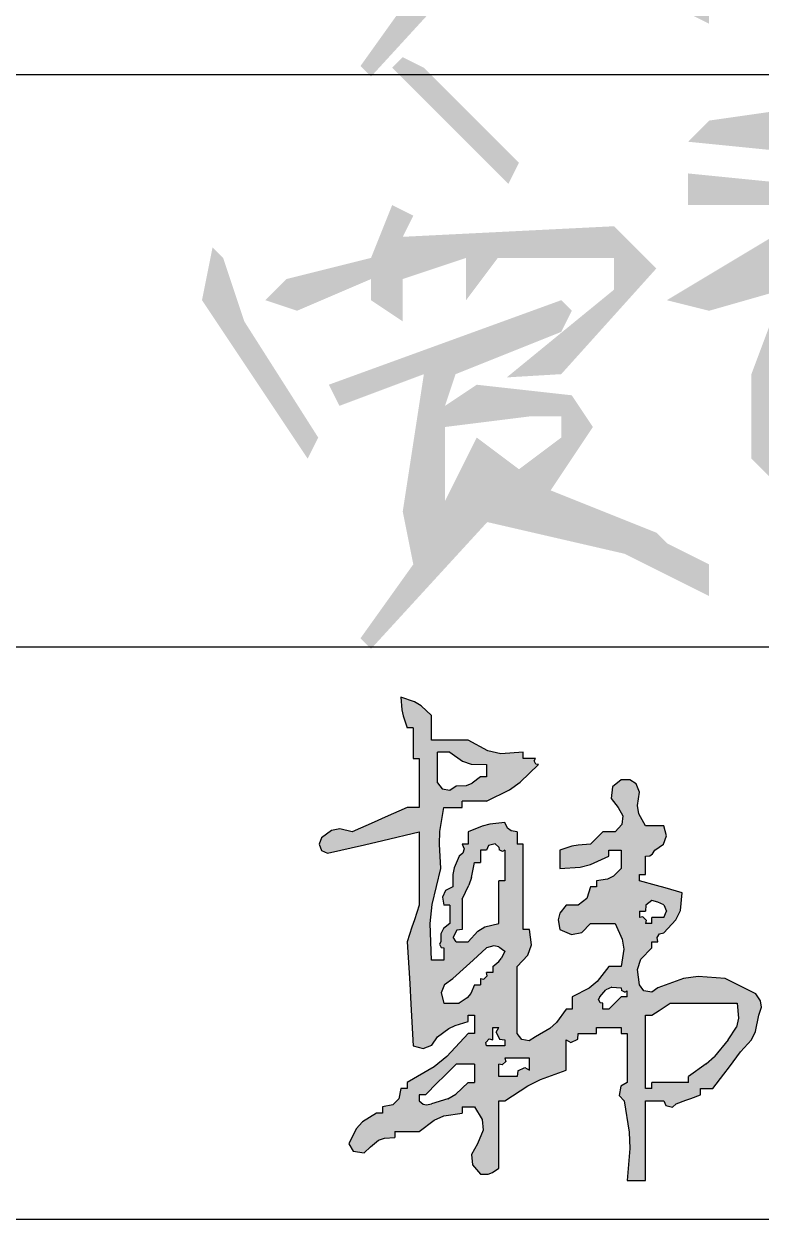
# Model space of a CAD drawing. Extents: x 5693218 to 11495510, y -728562 to -461276.
# Drawn here: x 5734014 to 5734851, y -501776 to -500419 of the extents above; entities that cross this region are included whole.
import ezdxf

# ---------------------------------------------------------------- set-up
doc = ezdxf.new("R2010")
doc.units = 0
doc.header["$LTSCALE"] = 1000
doc.header["$MEASUREMENT"] = 0
doc.layers.get('0').update_dxf_attribs({"linetype": 'CONTINUOUS'})

# ---------------------------------------------------------------- blocks, each defined once
blk = doc.blocks.new('韩超')
h = blk.add_hatch(color=256)
h.dxf.hatch_style = 1
h.paths.add_polyline_path([(0.787849, 0.514197), (0.777955, 0.527898), (0.77346, 0.562754), (0.78123, 0.586063), (0.805739, 0.61125), (0.805739, 0.625142), (0.819631, 0.625142), (0.818004, 0.635027), (0.823773, 0.643681), (0.833523, 0.64598), (0.860867, 0.674873), (0.870953, 0.696725), (0.875199, 0.736279), (0.836353, 0.74757), (0.816903, 0.753127), (0.777955, 0.764063), (0.777955, 0.777955), (0.791847, 0.777955), (0.791847, 0.819631), (0.801775, 0.820971), (0.80763, 0.824875), (0.812685, 0.833523), (0.832189, 0.847055), (0.839321, 0.866071), (0.833523, 0.889091), (0.791847, 0.889091), (0.776856, 0.916298), (0.7735, 0.934755), (0.777955, 0.965498), (0.770329, 0.984025), (0.756314, 0.993368), (0.736279, 0.993282), (0.716867, 0.977277), (0.713907, 0.950644), (0.729333, 0.930768), (0.740061, 0.911103), (0.737625, 0.891618), (0.722387, 0.875199), (0.694603, 0.875199), (0.683489, 0.864086), (0.677932, 0.858529), (0.666819, 0.847415), (0.638572, 0.845181), (0.624291, 0.842325), (0.597358, 0.833523), (0.597358, 0.791847), (0.643081, 0.794876), (0.666726, 0.800787), (0.708495, 0.819631), (0.708495, 0.833523), (0.736279, 0.833523), (0.736279, 0.791847), (0.718733, 0.774249), (0.705317, 0.767541), (0.680711, 0.764063), (0.680711, 0.750171), (0.666819, 0.750171), (0.658732, 0.72359), (0.639033, 0.708815), (0.61125, 0.708495), (0.596777, 0.690733), (0.592946, 0.675409), (0.597358, 0.652926), (0.623512, 0.642026), (0.64687, 0.646697), (0.666819, 0.666819), (0.722387, 0.666819), (0.738834, 0.631134), (0.742077, 0.608437), (0.736279, 0.569574), (0.708495, 0.569574), (0.682162, 0.535076), (0.663824, 0.519794), (0.625142, 0.500114), (0.625142, 0.47233), (0.61125, 0.47233), (0.589715, 0.441777), (0.574435, 0.428025), (0.54179, 0.409816), (0.527664, 0.400538), (0.510468, 0.403404), (0.500114, 0.416762), (0.500114, 0.569574), (0.524623, 0.594762), (0.532393, 0.618071), (0.527898, 0.652926), (0.514006, 0.652926), (0.514006, 0.847415), (0.500114, 0.847415), (0.500114, 0.875199), (0.486416, 0.877514), (0.478388, 0.883536), (0.47233, 0.896037), (0.438162, 0.892345), (0.420863, 0.888021), (0.388977, 0.875199), (0.388977, 0.847415), (0.375085, 0.847415), (0.379444, 0.836821), (0.376971, 0.826928), (0.368139, 0.819631), (0.356965, 0.793593), (0.353947, 0.778504), (0.354247, 0.750171), (0.337644, 0.741703), (0.330222, 0.726858), (0.333409, 0.708495), (0.347301, 0.708495), (0.347301, 0.666819), (0.332737, 0.655189), (0.327028, 0.643772), (0.326463, 0.625142), (0.32344, 0.619715), (0.327253, 0.612088), (0.333409, 0.61125), (0.333409, 0.583466), (0.305625, 0.583466), (0.302565, 0.667178), (0.306887, 0.710398), (0.326463, 0.791847), (0.3234, 0.8474), (0.32482, 0.875797), (0.333409, 0.930768), (0.375085, 0.930768), (0.375085, 0.94466), (0.430654, 0.94466), (0.482374, 0.970498), (0.50707, 0.987931), (0.548736, 1.028012), (0.542559, 1.028676), (0.538615, 1.036564), (0.54179, 1.041904), (0.514006, 1.041904), (0.514006, 1.055796), (0.462884, 1.052445), (0.433869, 1.058893), (0.388977, 1.08358), (0.305625, 1.08358), (0.305625, 1.139148), (0.281985, 1.161307), (0.266841, 1.170393), (0.236165, 1.180825), (0.238399, 1.152578), (0.241255, 1.138297), (0.250057, 1.111364), (0.263949, 1.111364), (0.263949, 1.041904), (0.277841, 1.041904), (0.277841, 0.930768), (0.250057, 0.930768), (0.200194, 0.90821), (0.175186, 0.897095), (0.125028, 0.875199), (0.097454, 0.881715), (0.078516, 0.877928), (0.055568, 0.861307), (0.050109, 0.847376), (0.0559, 0.8329), (0.06946, 0.826577), (0.152955, 0.845407), (0.194635, 0.855133), (0.277841, 0.875199), (0.277841, 0.708495), (0.266727, 0.675154), (0.261171, 0.658483), (0.250057, 0.625142), (0.255939, 0.530696), (0.258718, 0.483462), (0.263949, 0.388977), (0.286969, 0.38318), (0.305985, 0.390311), (0.319517, 0.409816), (0.344599, 0.428141), (0.359268, 0.435475), (0.388977, 0.444546), (0.388977, 0.458438), (0.40287, 0.458438), (0.40287, 0.416762), (0.388977, 0.416762), (0.340729, 0.364454), (0.31168, 0.341215), (0.250057, 0.305625), (0.250057, 0.291733), (0.236165, 0.291733), (0.231424, 0.268639), (0.217583, 0.254798), (0.194489, 0.250057), (0.194489, 0.236165), (0.180597, 0.236165), (0.148793, 0.216524), (0.134276, 0.200394), (0.118082, 0.166705), (0.127514, 0.14947), (0.152825, 0.145854), (0.166705, 0.159759), (0.185336, 0.17447), (0.198563, 0.17943), (0.222273, 0.180597), (0.222273, 0.194489), (0.277841, 0.194489), (0.311245, 0.220472), (0.333233, 0.229896), (0.375085, 0.236165), (0.375085, 0.250057), (0.40287, 0.250057), (0.420685, 0.221738), (0.422698, 0.197582), (0.409816, 0.166705), (0.396068, 0.142401), (0.398473, 0.118345), (0.416762, 0.097244), (0.43433, 0.097627), (0.444154, 0.100901), (0.458438, 0.111136), (0.458438, 0.263949), (0.47233, 0.263949), (0.524193, 0.298154), (0.552768, 0.312442), (0.61125, 0.333409), (0.61125, 0.40287), (0.621931, 0.39652), (0.637706, 0.404407), (0.639034, 0.416762), (0.680711, 0.416762), (0.680711, 0.430654), (0.736279, 0.430654), (0.736279, 0.416762), (0.750171, 0.416762), (0.750171, 0.305625), (0.735269, 0.297653), (0.731714, 0.276323), (0.743225, 0.263949), (0.754517, 0.192544), (0.755945, 0.155413), (0.750171, 0.083352), (0.791847, 0.083352), (0.791847, 0.263949), (0.833523, 0.263949), (0.837499, 0.253205), (0.852744, 0.249394), (0.861307, 0.257003), (0.883535, 0.265338), (0.894648, 0.269506), (0.916876, 0.277841), (0.916876, 0.291733), (0.94466, 0.291733), (0.969894, 0.324902), (0.982398, 0.341574), (1.007174, 0.375085), (1.032146, 0.402761), (1.041693, 0.421855), (1.04885, 0.458438), (1.055218, 0.477023), (1.053221, 0.491001), (1.041904, 0.50706), (0.972444, 0.54179), (0.910919, 0.546316), (0.877697, 0.541786), (0.819631, 0.520952), (0.805828, 0.5112)])
h.paths.add_polyline_path([(0.791847, 0.458438), (0.805739, 0.458438), (0.82241, 0.469551), (0.847415, 0.486222), (1.000228, 0.486222), (1.003038, 0.45197), (0.997988, 0.431769), (0.97939, 0.40287), (0.948039, 0.36501), (0.929334, 0.347744), (0.889091, 0.319517), (0.889091, 0.305625), (0.805739, 0.305625), (0.805739, 0.291733), (0.791847, 0.291733)], flags=16)
h.paths.add_polyline_path([(0.750171, 0.500114), (0.736279, 0.500114), (0.725165, 0.489), (0.719608, 0.483443), (0.708495, 0.47233), (0.694603, 0.47233), (0.694603, 0.486222), (0.688447, 0.48706), (0.684633, 0.494686), (0.687657, 0.500114), (0.701182, 0.516386), (0.715167, 0.52238), (0.736279, 0.520952), (0.736943, 0.514775), (0.744831, 0.510831), (0.750171, 0.514006)], flags=16)
h.paths.add_polyline_path([(0.791847, 0.666819), (0.793521, 0.674497), (0.785633, 0.682384), (0.777955, 0.680711), (0.777955, 0.694603), (0.791847, 0.694603), (0.792194, 0.70849), (0.806202, 0.718996), (0.819631, 0.715441), (0.833192, 0.709118), (0.838982, 0.694641), (0.833523, 0.680711), (0.805739, 0.680711), (0.805739, 0.666819)], flags=16)
h.paths.add_polyline_path([(0.527898, 0.361193), (0.527898, 0.333409), (0.517217, 0.339759), (0.501443, 0.331871), (0.500114, 0.319517), (0.458438, 0.319517), (0.458438, 0.347301), (0.466116, 0.345628), (0.474003, 0.353515), (0.47233, 0.361193)], flags=16)
h.paths.add_polyline_path([(0.47233, 0.40287), (0.47233, 0.388977), (0.430654, 0.388977), (0.42898, 0.396656), (0.436867, 0.404543), (0.444546, 0.40287), (0.444546, 0.430654), (0.458438, 0.430654), (0.452088, 0.419973), (0.459976, 0.404198)], flags=16)
h.paths.add_polyline_path([(0.47233, 0.604304), (0.464836, 0.588169), (0.458643, 0.580427), (0.444546, 0.569574), (0.444546, 0.555682), (0.430654, 0.555682), (0.432327, 0.548004), (0.42444, 0.540117), (0.416762, 0.54179), (0.416762, 0.527898), (0.40287, 0.527898), (0.39467, 0.507807), (0.386422, 0.49791), (0.368139, 0.486222), (0.333409, 0.486222), (0.327612, 0.509242), (0.334743, 0.528258), (0.354247, 0.54179), (0.384775, 0.569612), (0.400056, 0.583504), (0.430654, 0.61125), (0.446814, 0.616197), (0.458647, 0.614224)], flags=16)
h.paths.add_polyline_path([(0.458438, 0.666819), (0.426908, 0.659351), (0.410404, 0.649448), (0.388977, 0.625142), (0.361193, 0.625142), (0.354844, 0.635823), (0.362731, 0.651598), (0.375085, 0.652926), (0.375085, 0.722387), (0.390598, 0.753922), (0.396359, 0.771203), (0.40287, 0.805739), (0.416762, 0.805739), (0.416762, 0.833523), (0.430654, 0.833523), (0.434629, 0.844267), (0.449874, 0.848078), (0.458438, 0.840469), (0.459102, 0.834292), (0.466989, 0.830348), (0.47233, 0.833523), (0.47233, 0.764063), (0.458438, 0.764063)], flags=16)
h.paths.add_polyline_path([(0.40287, 0.347301), (0.40287, 0.305625), (0.388977, 0.305625), (0.360889, 0.27915), (0.342496, 0.268422), (0.305625, 0.257003), (0.294367, 0.254885), (0.286778, 0.256782), (0.277841, 0.263949), (0.277841, 0.277841), (0.291733, 0.277841), (0.319459, 0.305683), (0.333352, 0.319575), (0.361193, 0.347301)], flags=16)
h.paths.add_polyline_path([(0.430654, 1.000228), (0.416762, 1.000228), (0.39813, 0.985517), (0.384903, 0.980557), (0.361193, 0.97939), (0.347067, 0.970112), (0.329871, 0.972978), (0.319517, 0.986336), (0.319517, 1.055796), (0.347301, 1.055796), (0.376072, 1.035613), (0.395527, 1.029128), (0.430654, 1.028012)], flags=16)
for p, q in [((0.266841, 1.170393), (0.236165, 1.180825)), ((0.236165, 1.180825), (0.238399, 1.152578)), ((0.281985, 1.161307), (0.266841, 1.170393)), ((0.238399, 1.152578), (0.241255, 1.138297)), ((0.305625, 1.139148), (0.281985, 1.161307)), ((0.241255, 1.138297), (0.250057, 1.111364)), ((0.305625, 1.08358), (0.305625, 1.139148)), ((0.263949, 1.111364), (0.250057, 1.111364)), ((0.263949, 1.111364), (0.263949, 1.041904)), ((0.388977, 1.08358), (0.305625, 1.08358)), ((0.433869, 1.058893), (0.388977, 1.08358)), ((0.462884, 1.052445), (0.433869, 1.058893)), ((0.263949, 1.041904), (0.277841, 1.041904)), ((0.277841, 1.041904), (0.277841, 0.930768)), ((0.319517, 0.986336), (0.319517, 1.055796)), ((0.347301, 1.055796), (0.319517, 1.055796)), ((0.347301, 1.055796), (0.376072, 1.035613)), ((0.376072, 1.035613), (0.395527, 1.029128)), ((0.514006, 1.055796), (0.462884, 1.052445)), ((0.514006, 1.041904), (0.514006, 1.055796)), ((0.54179, 1.041904), (0.514006, 1.041904)), ((0.538615, 1.036564), (0.54179, 1.041904)), ((0.542559, 1.028676), (0.538615, 1.036564)), ((0.395527, 1.029128), (0.430654, 1.028012)), ((0.430654, 1.028012), (0.430654, 1.000228)), ((0.50707, 0.987931), (0.548736, 1.028012)), ((0.548736, 1.028012), (0.542559, 1.028676)), ((0.319517, 0.986336), (0.329871, 0.972978)), ((0.347067, 0.970112), (0.361193, 0.97939)), ((0.361193, 0.97939), (0.384903, 0.980557)), ((0.384903, 0.980557), (0.39813, 0.985517)), ((0.416762, 1.000228), (0.39813, 0.985517)), ((0.430654, 1.000228), (0.416762, 1.000228)), ((0.482374, 0.970498), (0.50707, 0.987931)), ((0.736279, 0.993282), (0.716867, 0.977277)), ((0.756314, 0.993368), (0.736279, 0.993282)), ((0.770329, 0.984025), (0.756314, 0.993368)), ((0.777955, 0.965498), (0.770329, 0.984025)), ((0.329871, 0.972978), (0.347067, 0.970112)), ((0.430654, 0.94466), (0.482374, 0.970498)), ((0.716867, 0.977277), (0.713907, 0.950644)), ((0.713907, 0.950644), (0.729333, 0.930768)), ((0.7735, 0.934755), (0.777955, 0.965498)), ((0.250057, 0.930768), (0.200194, 0.90821)), ((0.277841, 0.930768), (0.250057, 0.930768)), ((0.32482, 0.875797), (0.333409, 0.930768)), ((0.333409, 0.930768), (0.375085, 0.930768)), ((0.375085, 0.930768), (0.375085, 0.94466)), ((0.430654, 0.94466), (0.375085, 0.94466)), ((0.729333, 0.930768), (0.740061, 0.911103)), ((0.776856, 0.916298), (0.7735, 0.934755)), ((0.175186, 0.897095), (0.125028, 0.875199)), ((0.200194, 0.90821), (0.175186, 0.897095)), ((0.47233, 0.896037), (0.438162, 0.892345)), ((0.478388, 0.883536), (0.47233, 0.896037)), ((0.740061, 0.911103), (0.737625, 0.891618)), ((0.791847, 0.889091), (0.776856, 0.916298)), ((0.078516, 0.877928), (0.055568, 0.861307)), ((0.097454, 0.881715), (0.078516, 0.877928)), ((0.125028, 0.875199), (0.097454, 0.881715)), ((0.194635, 0.855133), (0.277841, 0.875199)), ((0.277841, 0.875199), (0.277841, 0.708495)), ((0.3234, 0.8474), (0.32482, 0.875797)), ((0.420863, 0.888021), (0.388977, 0.875199)), ((0.388977, 0.875199), (0.388977, 0.847415)), ((0.438162, 0.892345), (0.420863, 0.888021)), ((0.486416, 0.877514), (0.478388, 0.883536)), ((0.500114, 0.875199), (0.486416, 0.877514)), ((0.500114, 0.875199), (0.500114, 0.847415)), ((0.694603, 0.875199), (0.683489, 0.864086)), ((0.722387, 0.875199), (0.694603, 0.875199)), ((0.737625, 0.891618), (0.722387, 0.875199)), ((0.833523, 0.889091), (0.791847, 0.889091)), ((0.839321, 0.866071), (0.833523, 0.889091)), ((0.055568, 0.861307), (0.050109, 0.847376)), ((0.050109, 0.847376), (0.0559, 0.8329)), ((0.06946, 0.826577), (0.152955, 0.845407)), ((0.152955, 0.845407), (0.194635, 0.855133)), ((0.326463, 0.791847), (0.3234, 0.8474)), ((0.388977, 0.847415), (0.375085, 0.847415)), ((0.375085, 0.847415), (0.379444, 0.836821)), ((0.434629, 0.844267), (0.430654, 0.833523)), ((0.449874, 0.848078), (0.434629, 0.844267)), ((0.458438, 0.840469), (0.449874, 0.848078)), ((0.514006, 0.847415), (0.500114, 0.847415)), ((0.514006, 0.652926), (0.514006, 0.847415)), ((0.624291, 0.842325), (0.597358, 0.833523)), ((0.638572, 0.845181), (0.624291, 0.842325)), ((0.666819, 0.847415), (0.638572, 0.845181)), ((0.677932, 0.858529), (0.666819, 0.847415)), ((0.683489, 0.864086), (0.677932, 0.858529)), ((0.812685, 0.833523), (0.832189, 0.847055)), ((0.832189, 0.847055), (0.839321, 0.866071)), ((0.0559, 0.8329), (0.06946, 0.826577)), ((0.368139, 0.819631), (0.356965, 0.793593)), ((0.376971, 0.826928), (0.368139, 0.819631)), ((0.379444, 0.836821), (0.376971, 0.826928)), ((0.416762, 0.833523), (0.416762, 0.805739)), ((0.430654, 0.833523), (0.416762, 0.833523)), ((0.458438, 0.840469), (0.459102, 0.834292)), ((0.466989, 0.830348), (0.459102, 0.834292)), ((0.47233, 0.833523), (0.466989, 0.830348)), ((0.47233, 0.833523), (0.47233, 0.764063)), ((0.597358, 0.833523), (0.597358, 0.791847)), ((0.666726, 0.800787), (0.708495, 0.819631)), ((0.708495, 0.833523), (0.736279, 0.833523)), ((0.708495, 0.819631), (0.708495, 0.833523)), ((0.736279, 0.833523), (0.736279, 0.791847)), ((0.791847, 0.819631), (0.801775, 0.820971)), ((0.791847, 0.777955), (0.791847, 0.819631)), ((0.801775, 0.820971), (0.80763, 0.824875)), ((0.80763, 0.824875), (0.812685, 0.833523)), ((0.306887, 0.710398), (0.326463, 0.791847)), ((0.356965, 0.793593), (0.353947, 0.778504)), ((0.396359, 0.771203), (0.40287, 0.805739)), ((0.40287, 0.805739), (0.416762, 0.805739)), ((0.597358, 0.791847), (0.643081, 0.794876)), ((0.643081, 0.794876), (0.666726, 0.800787)), ((0.736279, 0.791847), (0.718733, 0.774249)), ((0.353947, 0.778504), (0.354247, 0.750171)), ((0.396359, 0.771203), (0.390598, 0.753922)), ((0.47233, 0.764063), (0.458438, 0.764063)), ((0.458438, 0.666819), (0.458438, 0.764063)), ((0.705317, 0.767541), (0.680711, 0.764063)), ((0.680711, 0.764063), (0.680711, 0.750171)), ((0.718733, 0.774249), (0.705317, 0.767541)), ((0.777955, 0.777955), (0.791847, 0.777955)), ((0.777955, 0.764063), (0.777955, 0.777955)), ((0.816903, 0.753127), (0.777955, 0.764063)), ((0.337644, 0.741703), (0.330222, 0.726858)), ((0.354247, 0.750171), (0.337644, 0.741703)), ((0.375085, 0.722387), (0.390598, 0.753922)), ((0.666819, 0.750171), (0.658732, 0.72359)), ((0.680711, 0.750171), (0.666819, 0.750171)), ((0.836353, 0.74757), (0.816903, 0.753127)), ((0.875199, 0.736279), (0.836353, 0.74757)), ((0.870953, 0.696725), (0.875199, 0.736279)), ((0.277841, 0.708495), (0.266727, 0.675154)), ((0.302565, 0.667178), (0.306887, 0.710398)), ((0.330222, 0.726858), (0.333409, 0.708495)), ((0.347301, 0.708495), (0.333409, 0.708495)), ((0.347301, 0.708495), (0.347301, 0.666819)), ((0.375085, 0.722387), (0.375085, 0.652926)), ((0.61125, 0.708495), (0.596777, 0.690733)), ((0.639033, 0.708815), (0.61125, 0.708495)), ((0.658732, 0.72359), (0.639033, 0.708815)), ((0.792194, 0.70849), (0.791847, 0.694603)), ((0.806202, 0.718996), (0.792194, 0.70849)), ((0.819631, 0.715441), (0.806202, 0.718996)), ((0.833192, 0.709118), (0.819631, 0.715441)), ((0.833192, 0.709118), (0.838982, 0.694641)), ((0.596777, 0.690733), (0.592946, 0.675409)), ((0.777955, 0.694603), (0.777955, 0.680711)), ((0.777955, 0.694603), (0.791847, 0.694603)), ((0.785633, 0.682384), (0.777955, 0.680711)), ((0.785633, 0.682384), (0.793521, 0.674497)), ((0.833523, 0.680711), (0.805739, 0.680711)), ((0.805739, 0.666819), (0.805739, 0.680711)), ((0.833523, 0.680711), (0.838982, 0.694641)), ((0.860867, 0.674873), (0.870953, 0.696725)), ((0.261171, 0.658483), (0.250057, 0.625142)), ((0.266727, 0.675154), (0.261171, 0.658483)), ((0.305625, 0.583466), (0.302565, 0.667178)), ((0.332737, 0.655189), (0.327028, 0.643772)), ((0.347301, 0.666819), (0.332737, 0.655189)), ((0.375085, 0.652926), (0.362731, 0.651598)), ((0.410404, 0.649448), (0.426908, 0.659351)), ((0.426908, 0.659351), (0.458438, 0.666819)), ((0.527898, 0.652926), (0.514006, 0.652926)), ((0.532393, 0.618071), (0.527898, 0.652926)), ((0.592946, 0.675409), (0.597358, 0.652926)), ((0.597358, 0.652926), (0.623512, 0.642026)), ((0.64687, 0.646697), (0.666819, 0.666819)), ((0.666819, 0.666819), (0.722387, 0.666819)), ((0.722387, 0.666819), (0.738834, 0.631134)), ((0.793521, 0.674497), (0.791847, 0.666819)), ((0.805739, 0.666819), (0.791847, 0.666819)), ((0.833523, 0.64598), (0.860867, 0.674873)), ((0.250057, 0.625142), (0.255939, 0.530696)), ((0.326463, 0.625142), (0.32344, 0.619715)), ((0.327028, 0.643772), (0.326463, 0.625142)), ((0.362731, 0.651598), (0.354844, 0.635823)), ((0.361193, 0.625142), (0.354844, 0.635823)), ((0.361193, 0.625142), (0.388977, 0.625142)), ((0.410404, 0.649448), (0.388977, 0.625142)), ((0.623512, 0.642026), (0.64687, 0.646697)), ((0.738834, 0.631134), (0.742077, 0.608437)), ((0.805739, 0.61125), (0.805739, 0.625142)), ((0.805739, 0.625142), (0.819631, 0.625142)), ((0.818004, 0.635027), (0.823773, 0.643681)), ((0.819631, 0.625142), (0.818004, 0.635027)), ((0.823773, 0.643681), (0.833523, 0.64598)), ((0.32344, 0.619715), (0.327253, 0.612088)), ((0.327253, 0.612088), (0.333409, 0.61125)), ((0.333409, 0.61125), (0.333409, 0.583466)), ((0.430654, 0.61125), (0.400056, 0.583504)), ((0.446814, 0.616197), (0.430654, 0.61125)), ((0.458647, 0.614224), (0.446814, 0.616197)), ((0.458647, 0.614224), (0.47233, 0.604304)), ((0.47233, 0.604304), (0.464836, 0.588169)), ((0.524623, 0.594762), (0.532393, 0.618071)), ((0.742077, 0.608437), (0.736279, 0.569574)), ((0.78123, 0.586063), (0.805739, 0.61125)), ((0.333409, 0.583466), (0.305625, 0.583466)), ((0.384775, 0.569612), (0.400056, 0.583504)), ((0.444546, 0.569574), (0.458643, 0.580427)), ((0.458643, 0.580427), (0.464836, 0.588169)), ((0.500114, 0.569574), (0.524623, 0.594762)), ((0.77346, 0.562754), (0.78123, 0.586063)), ((0.384775, 0.569612), (0.354247, 0.54179)), ((0.432327, 0.548004), (0.42444, 0.540117)), ((0.432327, 0.548004), (0.430654, 0.555682)), ((0.444546, 0.555682), (0.430654, 0.555682)), ((0.444546, 0.569574), (0.444546, 0.555682)), ((0.500114, 0.416762), (0.500114, 0.569574)), ((0.708495, 0.569574), (0.682162, 0.535076)), ((0.736279, 0.569574), (0.708495, 0.569574)), ((0.777955, 0.527898), (0.77346, 0.562754)), ((0.910919, 0.546316), (0.877697, 0.541786)), ((0.972444, 0.54179), (0.910919, 0.546316)), ((0.255939, 0.530696), (0.258718, 0.483462)), ((0.334743, 0.528258), (0.327612, 0.509242)), ((0.334743, 0.528258), (0.354247, 0.54179)), ((0.40287, 0.527898), (0.39467, 0.507807)), ((0.40287, 0.527898), (0.416762, 0.527898)), ((0.416762, 0.54179), (0.416762, 0.527898)), ((0.416762, 0.54179), (0.42444, 0.540117)), ((0.663824, 0.519794), (0.625142, 0.500114)), ((0.682162, 0.535076), (0.663824, 0.519794)), ((0.687657, 0.500114), (0.701182, 0.516386)), ((0.715167, 0.52238), (0.701182, 0.516386)), ((0.715167, 0.52238), (0.736279, 0.520952)), ((0.736279, 0.520952), (0.736943, 0.514775)), ((0.787849, 0.514197), (0.777955, 0.527898)), ((0.819631, 0.520952), (0.805828, 0.5112)), ((0.877697, 0.541786), (0.819631, 0.520952)), ((1.041904, 0.50706), (0.972444, 0.54179)), ((0.327612, 0.509242), (0.333409, 0.486222)), ((0.386422, 0.49791), (0.368139, 0.486222)), ((0.39467, 0.507807), (0.386422, 0.49791)), ((0.625142, 0.500114), (0.625142, 0.47233)), ((0.687657, 0.500114), (0.684633, 0.494686)), ((0.688447, 0.48706), (0.684633, 0.494686)), ((0.725165, 0.489), (0.719608, 0.483443)), ((0.725165, 0.489), (0.736279, 0.500114)), ((0.750171, 0.500114), (0.736279, 0.500114)), ((0.744831, 0.510831), (0.736943, 0.514775)), ((0.744831, 0.510831), (0.750171, 0.514006)), ((0.750171, 0.500114), (0.750171, 0.514006)), ((0.805828, 0.5112), (0.787849, 0.514197)), ((1.053221, 0.491001), (1.041904, 0.50706)), ((1.055218, 0.477023), (1.053221, 0.491001)), ((0.258718, 0.483462), (0.263949, 0.388977)), ((0.333409, 0.486222), (0.368139, 0.486222)), ((0.61125, 0.47233), (0.589715, 0.441777)), ((0.625142, 0.47233), (0.61125, 0.47233)), ((0.694603, 0.486222), (0.688447, 0.48706)), ((0.694603, 0.47233), (0.694603, 0.486222)), ((0.708495, 0.47233), (0.694603, 0.47233)), ((0.719608, 0.483443), (0.708495, 0.47233)), ((0.805739, 0.458438), (0.82241, 0.469551)), ((0.82241, 0.469551), (0.847415, 0.486222)), ((0.847415, 0.486222), (1.000228, 0.486222)), ((1.000228, 0.486222), (1.003038, 0.45197)), ((1.04885, 0.458438), (1.055218, 0.477023)), ((0.344599, 0.428141), (0.359268, 0.435475)), ((0.359268, 0.435475), (0.388977, 0.444546)), ((0.388977, 0.458438), (0.40287, 0.458438)), ((0.388977, 0.444546), (0.388977, 0.458438)), ((0.40287, 0.458438), (0.40287, 0.416762)), ((0.589715, 0.441777), (0.574435, 0.428025)), ((0.791847, 0.458438), (0.805739, 0.458438)), ((0.791847, 0.291733), (0.791847, 0.458438)), ((1.003038, 0.45197), (0.997988, 0.431769)), ((1.041693, 0.421855), (1.04885, 0.458438)), ((0.305985, 0.390311), (0.319517, 0.409816)), ((0.319517, 0.409816), (0.344599, 0.428141)), ((0.388977, 0.416762), (0.340729, 0.364454)), ((0.40287, 0.416762), (0.388977, 0.416762)), ((0.444546, 0.430654), (0.458438, 0.430654)), ((0.444546, 0.40287), (0.444546, 0.430654)), ((0.452088, 0.419973), (0.458438, 0.430654)), ((0.452088, 0.419973), (0.459976, 0.404198)), ((0.510468, 0.403404), (0.500114, 0.416762)), ((0.54179, 0.409816), (0.527664, 0.400538)), ((0.574435, 0.428025), (0.54179, 0.409816)), ((0.637706, 0.404407), (0.639034, 0.416762)), ((0.639034, 0.416762), (0.680711, 0.416762)), ((0.680711, 0.430654), (0.736279, 0.430654)), ((0.680711, 0.416762), (0.680711, 0.430654)), ((0.736279, 0.430654), (0.736279, 0.416762)), ((0.736279, 0.416762), (0.750171, 0.416762)), ((0.750171, 0.416762), (0.750171, 0.305625)), ((0.97939, 0.40287), (0.997988, 0.431769)), ((1.032146, 0.402761), (1.041693, 0.421855)), ((0.263949, 0.388977), (0.286969, 0.38318)), ((0.286969, 0.38318), (0.305985, 0.390311)), ((0.42898, 0.396656), (0.436867, 0.404543)), ((0.430654, 0.388977), (0.42898, 0.396656)), ((0.47233, 0.388977), (0.430654, 0.388977)), ((0.436867, 0.404543), (0.444546, 0.40287)), ((0.459976, 0.404198), (0.47233, 0.40287)), ((0.47233, 0.40287), (0.47233, 0.388977)), ((0.527664, 0.400538), (0.510468, 0.403404)), ((0.61125, 0.333409), (0.61125, 0.40287)), ((0.61125, 0.40287), (0.621931, 0.39652)), ((0.621931, 0.39652), (0.637706, 0.404407)), ((0.97939, 0.40287), (0.948039, 0.36501)), ((1.007174, 0.375085), (1.032146, 0.402761)), ((0.340729, 0.364454), (0.31168, 0.341215)), ((0.466116, 0.345628), (0.474003, 0.353515)), ((0.47233, 0.361193), (0.474003, 0.353515)), ((0.527898, 0.361193), (0.47233, 0.361193)), ((0.527898, 0.333409), (0.527898, 0.361193)), ((0.929334, 0.347744), (0.948039, 0.36501)), ((0.982398, 0.341574), (1.007174, 0.375085)), ((0.31168, 0.341215), (0.250057, 0.305625)), ((0.333352, 0.319575), (0.361193, 0.347301)), ((0.40287, 0.347301), (0.361193, 0.347301)), ((0.40287, 0.347301), (0.40287, 0.305625)), ((0.466116, 0.345628), (0.458438, 0.347301)), ((0.458438, 0.319517), (0.458438, 0.347301)), ((0.501443, 0.331871), (0.500114, 0.319517)), ((0.501443, 0.331871), (0.517217, 0.339759)), ((0.517217, 0.339759), (0.527898, 0.333409)), ((0.552768, 0.312442), (0.61125, 0.333409)), ((0.929334, 0.347744), (0.889091, 0.319517)), ((0.969894, 0.324902), (0.982398, 0.341574)), ((0.250057, 0.305625), (0.250057, 0.291733)), ((0.291733, 0.277841), (0.319459, 0.305683)), ((0.319459, 0.305683), (0.333352, 0.319575)), ((0.388977, 0.305625), (0.360889, 0.27915)), ((0.388977, 0.305625), (0.40287, 0.305625)), ((0.500114, 0.319517), (0.458438, 0.319517)), ((0.524193, 0.298154), (0.552768, 0.312442)), ((0.750171, 0.305625), (0.735269, 0.297653)), ((0.805739, 0.291733), (0.805739, 0.305625)), ((0.889091, 0.305625), (0.805739, 0.305625)), ((0.889091, 0.305625), (0.889091, 0.319517)), ((0.94466, 0.291733), (0.969894, 0.324902)), ((0.236165, 0.291733), (0.231424, 0.268639)), ((0.250057, 0.291733), (0.236165, 0.291733)), ((0.291733, 0.277841), (0.277841, 0.277841)), ((0.277841, 0.277841), (0.277841, 0.263949)), ((0.342496, 0.268422), (0.360889, 0.27915)), ((0.47233, 0.263949), (0.524193, 0.298154)), ((0.735269, 0.297653), (0.731714, 0.276323)), ((0.731714, 0.276323), (0.743225, 0.263949)), ((0.805739, 0.291733), (0.791847, 0.291733)), ((0.894648, 0.269506), (0.916876, 0.277841)), ((0.916876, 0.277841), (0.916876, 0.291733)), ((0.916876, 0.291733), (0.94466, 0.291733)), ((0.217583, 0.254798), (0.194489, 0.250057)), ((0.194489, 0.250057), (0.194489, 0.236165)), ((0.231424, 0.268639), (0.217583, 0.254798)), ((0.277841, 0.263949), (0.286778, 0.256782)), ((0.286778, 0.256782), (0.294367, 0.254885)), ((0.294367, 0.254885), (0.305625, 0.257003)), ((0.342496, 0.268422), (0.305625, 0.257003)), ((0.375085, 0.250057), (0.40287, 0.250057)), ((0.375085, 0.250057), (0.375085, 0.236165)), ((0.40287, 0.250057), (0.420685, 0.221738)), ((0.458438, 0.263949), (0.47233, 0.263949)), ((0.458438, 0.111136), (0.458438, 0.263949)), ((0.743225, 0.263949), (0.754517, 0.192544)), ((0.791847, 0.083352), (0.791847, 0.263949)), ((0.791847, 0.263949), (0.833523, 0.263949)), ((0.833523, 0.263949), (0.837499, 0.253205)), ((0.837499, 0.253205), (0.852744, 0.249394)), ((0.852744, 0.249394), (0.861307, 0.257003)), ((0.861307, 0.257003), (0.883535, 0.265338)), ((0.883535, 0.265338), (0.894648, 0.269506)), ((0.180597, 0.236165), (0.148793, 0.216524)), ((0.194489, 0.236165), (0.180597, 0.236165)), ((0.277841, 0.194489), (0.311245, 0.220472)), ((0.311245, 0.220472), (0.333233, 0.229896)), ((0.333233, 0.229896), (0.375085, 0.236165)), ((0.420685, 0.221738), (0.422698, 0.197582)), ((0.134276, 0.200394), (0.118082, 0.166705)), ((0.148793, 0.216524), (0.134276, 0.200394)), ((0.222273, 0.194489), (0.277841, 0.194489)), ((0.222273, 0.194489), (0.222273, 0.180597)), ((0.422698, 0.197582), (0.409816, 0.166705)), ((0.754517, 0.192544), (0.755945, 0.155413)), ((0.118082, 0.166705), (0.127514, 0.14947)), ((0.166705, 0.159759), (0.185336, 0.17447)), ((0.185336, 0.17447), (0.198563, 0.17943)), ((0.198563, 0.17943), (0.222273, 0.180597)), ((0.409816, 0.166705), (0.396068, 0.142401)), ((0.127514, 0.14947), (0.152825, 0.145854)), ((0.152825, 0.145854), (0.166705, 0.159759)), ((0.396068, 0.142401), (0.398473, 0.118345)), ((0.755945, 0.155413), (0.750171, 0.083352)), ((0.398473, 0.118345), (0.416762, 0.097244)), ((0.444154, 0.100901), (0.458438, 0.111136)), ((0.416762, 0.097244), (0.43433, 0.097627)), ((0.43433, 0.097627), (0.444154, 0.100901)), ((0.750171, 0.083352), (0.791847, 0.083352))]:
    blk.add_line(p, q)

msp = doc.modelspace()

# ---------------------------------------------------------------- hatches: boundary and pattern name
h = msp.add_hatch(color=0)
h.dxf.hatch_style = 1
h.paths.add_polyline_path([(5734264.4, -500106.8), (5734240.4, -500034.8), (5734228.4, -500022.8), (5734216.4, -500082.8), (5734336.4, -500262.8), (5734348.4, -500238.8)])
h.paths.add_polyline_path([(5734408.4, -500058.8), (5734408.4, -500082.8), (5734444.4, -500106.8), (5734444.4, -500058.8), (5734516.4, -500034.8), (5734516.4, -500082.8), (5734552.4, -500034.8), (5734684.4, -500034.8), (5734684.4, -500070.8), (5734562.5, -500170.5), (5734624.4, -500166.8), (5734732.4, -500046.8), (5734684.4, -499998.8), (5734444.4, -500010.8), (5734456.4, -499986.8), (5734432.4, -499974.8), (5734408.4, -500034.8), (5734312.4, -500058.8), (5734288.4, -500082.8), (5734324.4, -500094.8)])
h.paths.add_polyline_path([(5734624.4, -500118.8), (5734636.4, -500094.8), (5734624.4, -500082.8), (5734360.4, -500178.8), (5734372.4, -500202.8), (5734468.4, -500166.8), (5734444.4, -500322.8), (5734456.4, -500382.8), (5734396.4, -500466.8), (5734408.4, -500478.8), (5734540.4, -500334.8), (5734696.4, -500370.8), (5734792.4, -500418.8), (5734792.4, -500382.8), (5734744.4, -500358.8), (5734732.4, -500346.8), (5734612.4, -500298.8), (5734660.4, -500226.8), (5734636.4, -500190.8), (5734528.4, -500178.8), (5734492.4, -500202.8), (5734504.4, -500166.8)])
h.paths.add_polyline_path([(5734492.4, -500226.8), (5734588.4, -500214.8), (5734624.4, -500214.8), (5734624.4, -500238.8), (5734576.4, -500274.8), (5734528.4, -500238.8), (5734492.4, -500310.8)], flags=16)
h = msp.add_hatch(color=0)
h.dxf.hatch_style = 1
h.paths.add_polyline_path([(5734264.4, -500106.8), (5734240.4, -500034.8), (5734228.4, -500022.8), (5734216.4, -500082.8), (5734336.4, -500262.8), (5734348.4, -500238.8)])
h.paths.add_polyline_path([(5734408.4, -500058.8), (5734408.4, -500082.8), (5734444.4, -500106.8), (5734444.4, -500058.8), (5734516.4, -500034.8), (5734516.4, -500082.8), (5734552.4, -500034.8), (5734684.4, -500034.8), (5734684.4, -500070.8), (5734562.5, -500170.5), (5734624.4, -500166.8), (5734732.4, -500046.8), (5734684.4, -499998.8), (5734444.4, -500010.8), (5734456.4, -499986.8), (5734432.4, -499974.8), (5734408.4, -500034.8), (5734312.4, -500058.8), (5734288.4, -500082.8), (5734324.4, -500094.8)])
h.paths.add_polyline_path([(5734624.4, -500118.8), (5734636.4, -500094.8), (5734624.4, -500082.8), (5734360.4, -500178.8), (5734372.4, -500202.8), (5734468.4, -500166.8), (5734444.4, -500322.8), (5734456.4, -500382.8), (5734396.4, -500466.8), (5734408.4, -500478.8), (5734540.4, -500334.8), (5734696.4, -500370.8), (5734792.4, -500418.8), (5734792.4, -500382.8), (5734744.4, -500358.8), (5734732.4, -500346.8), (5734612.4, -500298.8), (5734660.4, -500226.8), (5734636.4, -500190.8), (5734528.4, -500178.8), (5734492.4, -500202.8), (5734504.4, -500166.8)])
h.paths.add_polyline_path([(5734492.4, -500226.8), (5734588.4, -500214.8), (5734624.4, -500214.8), (5734624.4, -500238.8), (5734576.4, -500274.8), (5734528.4, -500238.8), (5734492.4, -500310.8)], flags=16)
h = msp.add_hatch(color=0)
h.dxf.hatch_style = 1
h.paths.add_polyline_path([(5734468.4, -500468.8), (5734444.4, -500456.8), (5734432.4, -500468.8), (5734564.4, -500600.8), (5734576.4, -500576.8)])
h = msp.add_hatch(color=0)
h.dxf.hatch_style = 1
h.paths.add_polyline_path([(5734468.4, -500468.8), (5734444.4, -500456.8), (5734432.4, -500468.8), (5734564.4, -500600.8), (5734576.4, -500576.8)])
h = msp.add_hatch(color=0)
h.dxf.hatch_style = 1
h.paths.add_polyline_path([(5734960.4, -500516.8), (5734900.4, -500492.8), (5734888.4, -500480.8), (5734876.4, -500516.8), (5734792.4, -500528.8), (5734768.4, -500552.8), (5734888.4, -500564.8), (5734888.4, -500600.8), (5734768.4, -500588.8), (5734768.4, -500624.8), (5734888.4, -500624.8), (5734888.4, -500672.8), (5734864.4, -500660.8), (5734744.4, -500732.8), (5734792.4, -500744.8), (5734876.4, -500720.8), (5734840.4, -500816.8), (5734840.4, -500912.8), (5734864.4, -500936.8), (5734876.4, -500816.8), (5734900.4, -500864.8), (5734924.4, -500852.8), (5734900.4, -500816.8), (5734900.4, -500768.8), (5734924.4, -500744.8), (5734936.4, -500852.8), (5734912.4, -500864.8), (5734948.4, -500888.8), (5734972.4, -500852.8), (5734960.4, -500720.8), (5735032.4, -500696.8), (5735056.4, -500720.8), (5735080.4, -500708.8), (5735008.4, -500780.8), (5735032.4, -500804.8), (5735068.4, -500780.8), (5735080.4, -500924.8), (5735068.4, -500948.8), (5735044.4, -500900.8), (5735032.4, -500948.8), (5735068.4, -500996.8), (5735104.4, -500984.8), (5735104.4, -500792.8), (5735128.4, -500792.8), (5735176.4, -500744.8), (5735224.4, -500648.8), (5735332.4, -500624.8), (5735332.4, -500648.8), (5735296.4, -500636.8), (5735212.4, -500780.8), (5735236.4, -500792.8), (5735272.4, -500732.8), (5735320.4, -500696.8), (5735332.4, -500804.8), (5735380.4, -500804.8), (5735368.4, -500696.8), (5735416.4, -500708.8), (5735440.4, -500684.8), (5735476.4, -500684.8), (5735476.4, -500636.8), (5735428.4, -500552.8), (5735428.4, -500648.8), (5735416.4, -500672.8), (5735368.4, -500660.8), (5735368.4, -500612.8), (5735404.4, -500576.8), (5735392.4, -500552.8), (5735260.4, -500612.8), (5735188.4, -500576.8), (5735152.4, -500576.8), (5735092.4, -500612.8), (5735116.4, -500564.8), (5735044.4, -500552.8), (5735044.4, -500516.8), (5734972.4, -500588.8), (5734924.4, -500588.8), (5734924.4, -500540.8), (5734948.4, -500540.8)])
h.paths.add_polyline_path([(5734936.4, -500648.8), (5734948.4, -500648.8), (5734924.4, -500672.8)], flags=16)
h.paths.add_polyline_path([(5735008.4, -500588.8), (5735044.4, -500576.8), (5735080.4, -500576.8), (5734972.4, -500672.8)], flags=16)
h.paths.add_polyline_path([(5735068.4, -500672.8), (5735152.4, -500612.8), (5735188.4, -500612.8), (5735188.4, -500648.8), (5735116.4, -500768.8), (5735104.4, -500756.8), (5735140.4, -500708.8), (5735128.4, -500660.8)], flags=16)
h = msp.add_hatch(color=0)
h.dxf.hatch_style = 1
h.paths.add_polyline_path([(5734960.4, -500516.8), (5734900.4, -500492.8), (5734888.4, -500480.8), (5734876.4, -500516.8), (5734792.4, -500528.8), (5734768.4, -500552.8), (5734888.4, -500564.8), (5734888.4, -500600.8), (5734768.4, -500588.8), (5734768.4, -500624.8), (5734888.4, -500624.8), (5734888.4, -500672.8), (5734864.4, -500660.8), (5734744.4, -500732.8), (5734792.4, -500744.8), (5734876.4, -500720.8), (5734840.4, -500816.8), (5734840.4, -500912.8), (5734864.4, -500936.8), (5734876.4, -500816.8), (5734900.4, -500864.8), (5734924.4, -500852.8), (5734900.4, -500816.8), (5734900.4, -500768.8), (5734924.4, -500744.8), (5734936.4, -500852.8), (5734912.4, -500864.8), (5734948.4, -500888.8), (5734972.4, -500852.8), (5734960.4, -500720.8), (5735032.4, -500696.8), (5735056.4, -500720.8), (5735080.4, -500708.8), (5735008.4, -500780.8), (5735032.4, -500804.8), (5735068.4, -500780.8), (5735080.4, -500924.8), (5735068.4, -500948.8), (5735044.4, -500900.8), (5735032.4, -500948.8), (5735068.4, -500996.8), (5735104.4, -500984.8), (5735104.4, -500792.8), (5735128.4, -500792.8), (5735176.4, -500744.8), (5735224.4, -500648.8), (5735332.4, -500624.8), (5735332.4, -500648.8), (5735296.4, -500636.8), (5735212.4, -500780.8), (5735236.4, -500792.8), (5735272.4, -500732.8), (5735320.4, -500696.8), (5735332.4, -500804.8), (5735380.4, -500804.8), (5735368.4, -500696.8), (5735416.4, -500708.8), (5735440.4, -500684.8), (5735476.4, -500684.8), (5735476.4, -500636.8), (5735428.4, -500552.8), (5735428.4, -500648.8), (5735416.4, -500672.8), (5735368.4, -500660.8), (5735368.4, -500612.8), (5735404.4, -500576.8), (5735392.4, -500552.8), (5735260.4, -500612.8), (5735188.4, -500576.8), (5735152.4, -500576.8), (5735092.4, -500612.8), (5735116.4, -500564.8), (5735044.4, -500552.8), (5735044.4, -500516.8), (5734972.4, -500588.8), (5734924.4, -500588.8), (5734924.4, -500540.8), (5734948.4, -500540.8)])
h.paths.add_polyline_path([(5734936.4, -500648.8), (5734948.4, -500648.8), (5734924.4, -500672.8)], flags=16)
h.paths.add_polyline_path([(5735008.4, -500588.8), (5735044.4, -500576.8), (5735080.4, -500576.8), (5734972.4, -500672.8)], flags=16)
h.paths.add_polyline_path([(5735068.4, -500672.8), (5735152.4, -500612.8), (5735188.4, -500612.8), (5735188.4, -500648.8), (5735116.4, -500768.8), (5735104.4, -500756.8), (5735140.4, -500708.8), (5735128.4, -500660.8)], flags=16)
h = msp.add_hatch(color=0)
h.dxf.hatch_style = 1
h.paths.add_polyline_path([(5734264.4, -500756.8), (5734240.4, -500684.8), (5734228.4, -500672.8), (5734216.4, -500732.8), (5734336.4, -500912.8), (5734348.4, -500888.8)])
h.paths.add_polyline_path([(5734408.4, -500708.8), (5734408.4, -500732.8), (5734444.4, -500756.8), (5734444.4, -500708.8), (5734516.4, -500684.8), (5734516.4, -500732.8), (5734552.4, -500684.8), (5734684.4, -500684.8), (5734684.4, -500720.8), (5734562.5, -500820.5), (5734624.4, -500816.8), (5734732.4, -500696.8), (5734684.4, -500648.8), (5734444.4, -500660.8), (5734456.4, -500636.8), (5734432.4, -500624.8), (5734408.4, -500684.8), (5734312.4, -500708.8), (5734288.4, -500732.8), (5734324.4, -500744.8)])
h.paths.add_polyline_path([(5734624.4, -500768.8), (5734636.4, -500744.8), (5734624.4, -500732.8), (5734360.4, -500828.8), (5734372.4, -500852.8), (5734468.4, -500816.8), (5734444.4, -500972.8), (5734456.4, -501032.8), (5734396.4, -501116.8), (5734408.4, -501128.8), (5734540.4, -500984.8), (5734696.4, -501020.8), (5734792.4, -501068.8), (5734792.4, -501032.8), (5734744.4, -501008.8), (5734732.4, -500996.8), (5734612.4, -500948.8), (5734660.4, -500876.8), (5734636.4, -500840.8), (5734528.4, -500828.8), (5734492.4, -500852.8), (5734504.4, -500816.8)])
h.paths.add_polyline_path([(5734492.4, -500876.8), (5734588.4, -500864.8), (5734624.4, -500864.8), (5734624.4, -500888.8), (5734576.4, -500924.8), (5734528.4, -500888.8), (5734492.4, -500960.8)], flags=16)
h = msp.add_hatch(color=0)
h.dxf.hatch_style = 1
h.paths.add_polyline_path([(5734264.4, -500756.8), (5734240.4, -500684.8), (5734228.4, -500672.8), (5734216.4, -500732.8), (5734336.4, -500912.8), (5734348.4, -500888.8)])
h.paths.add_polyline_path([(5734408.4, -500708.8), (5734408.4, -500732.8), (5734444.4, -500756.8), (5734444.4, -500708.8), (5734516.4, -500684.8), (5734516.4, -500732.8), (5734552.4, -500684.8), (5734684.4, -500684.8), (5734684.4, -500720.8), (5734562.5, -500820.5), (5734624.4, -500816.8), (5734732.4, -500696.8), (5734684.4, -500648.8), (5734444.4, -500660.8), (5734456.4, -500636.8), (5734432.4, -500624.8), (5734408.4, -500684.8), (5734312.4, -500708.8), (5734288.4, -500732.8), (5734324.4, -500744.8)])
h.paths.add_polyline_path([(5734624.4, -500768.8), (5734636.4, -500744.8), (5734624.4, -500732.8), (5734360.4, -500828.8), (5734372.4, -500852.8), (5734468.4, -500816.8), (5734444.4, -500972.8), (5734456.4, -501032.8), (5734396.4, -501116.8), (5734408.4, -501128.8), (5734540.4, -500984.8), (5734696.4, -501020.8), (5734792.4, -501068.8), (5734792.4, -501032.8), (5734744.4, -501008.8), (5734732.4, -500996.8), (5734612.4, -500948.8), (5734660.4, -500876.8), (5734636.4, -500840.8), (5734528.4, -500828.8), (5734492.4, -500852.8), (5734504.4, -500816.8)])
h.paths.add_polyline_path([(5734492.4, -500876.8), (5734588.4, -500864.8), (5734624.4, -500864.8), (5734624.4, -500888.8), (5734576.4, -500924.8), (5734528.4, -500888.8), (5734492.4, -500960.8)], flags=16)

# ---------------------------------------------------------------- linework, layer by layer
for p, q in [((5732374.5, -500476.5), (5737874.5, -500476.5)), ((5732374.5, -501126.5), (5750374.5, -501126.5)), ((5732374.5, -501776.5), (5750374.5, -501776.5))]:
    msp.add_line(p, q)

# ---------------------------------------------------------------- block references
at = {"xscale": 500, "yscale": 500, "zscale": 500}
msp.add_blockref('韩超', (5734324.3, -501774.2), dxfattribs=at)

doc.saveas('drawing.dxf')
